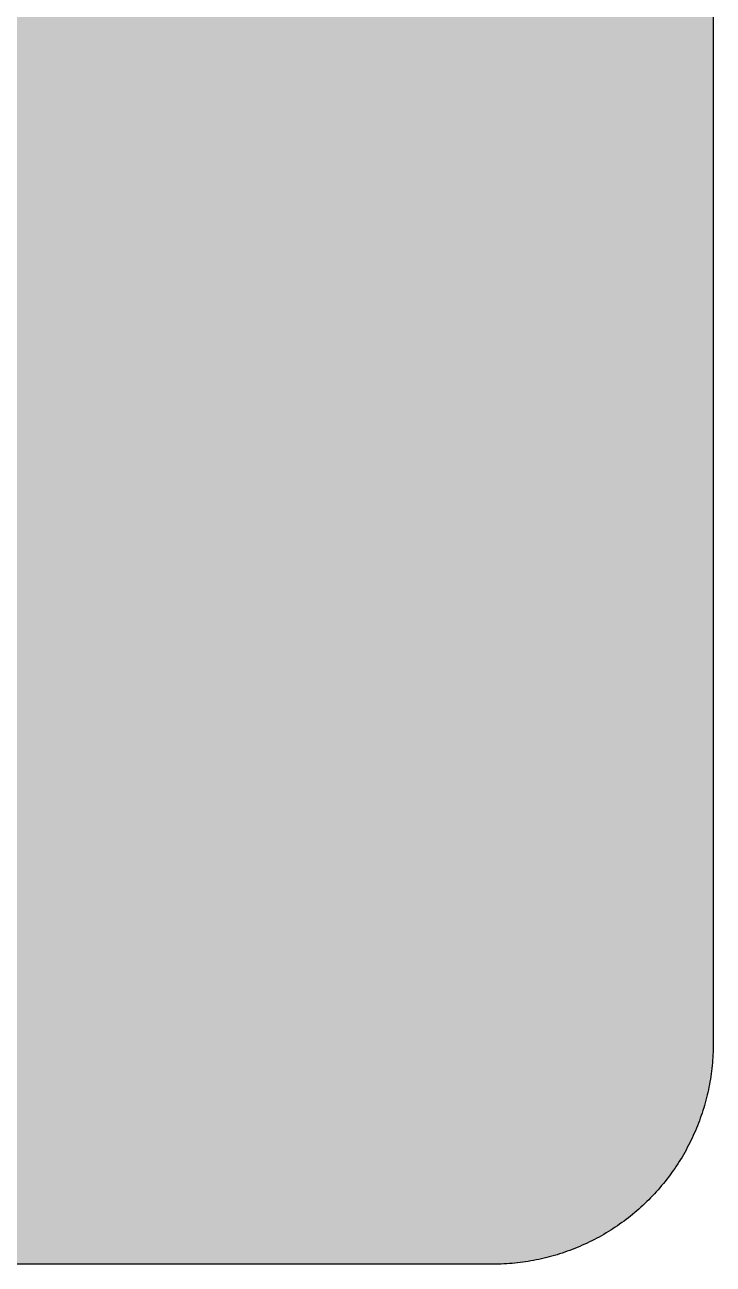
# Model space of a CAD drawing. Header units: millimetres. Extents: x 0 to 212, y 0 to 159.
# Drawn here: x 167.6 to 211.7, y 0.1 to 79.4 of the extents above; entities that cross this region are included whole.
import ezdxf

# ---------------------------------------------------------------- set-up
doc = ezdxf.new("R2010")
doc.units = ezdxf.units.MM

msp = doc.modelspace()

# ---------------------------------------------------------------- hatches: boundary and pattern name
msp.add_hatch(color=254).paths.add_polyline_path([(14.1633, 0.0536), (13.9878, 0.0533), (13.8125, 0.0559), (13.6373, 0.061), (13.462, 0.0686), (13.2893, 0.0787), (13.114, 0.0914), (12.9413, 0.1041), (12.7686, 0.1219), (12.5959, 0.1397), (12.4231, 0.16), (12.2504, 0.1829), (12.0777, 0.2057), (11.9075, 0.2337), (11.7373, 0.2616), (11.5672, 0.2921), (11.397, 0.3251), (11.2268, 0.3607), (11.0592, 0.3988), (10.8915, 0.4369), (10.7239, 0.4775), (10.5562, 0.5207), (10.3886, 0.5664), (10.2235, 0.6121), (10.0584, 0.6629), (9.8933, 0.7137), (9.7307, 0.7671), (9.5682, 0.8204), (9.4056, 0.8788), (9.2431, 0.9373), (9.083, 0.9982), (8.923, 1.0617), (8.763, 1.1252), (8.6055, 1.1938), (8.4455, 1.2624), (8.2906, 1.331), (8.1331, 1.4046), (7.9781, 1.4783), (7.8232, 1.5545), (7.6708, 1.6332), (7.5184, 1.7145), (7.366, 1.7958), (7.2161, 1.8796), (7.0663, 1.966), (6.919, 2.0523), (6.7716, 2.1438), (6.6243, 2.2352), (6.4795, 2.3266), (6.3348, 2.4232), (6.19, 2.5197), (6.0477, 2.6187), (5.908, 2.7178), (5.7683, 2.8194), (5.6286, 2.9235), (5.4915, 3.0302), (5.3543, 3.1369), (5.2197, 3.2461), (5.0851, 3.3579), (4.953, 3.4722), (4.8209, 3.5865), (4.6914, 3.7033), (4.5644, 3.8202), (4.4348, 3.9395), (4.3104, 4.0615), (4.1859, 4.1859), (4.0615, 4.3104), (3.9395, 4.4348), (3.8202, 4.5618), (3.7033, 4.6914), (3.5865, 4.8209), (3.4722, 4.953), (3.3579, 5.0851), (3.2487, 5.2197), (3.1369, 5.3543), (3.0302, 5.4915), (2.9235, 5.6286), (2.8194, 5.7683), (2.7178, 5.908), (2.6187, 6.0477), (2.5197, 6.19), (2.4232, 6.3348), (2.3266, 6.477), (2.2352, 6.6243), (2.1438, 6.7691), (2.0523, 6.919), (1.966, 7.0663), (1.8796, 7.2161), (1.7958, 7.366), (1.7145, 7.5184), (1.6332, 7.6708), (1.5545, 7.8232), (1.4783, 7.9781), (1.4046, 8.1331), (1.331, 8.2906), (1.2598, 8.4455), (1.1913, 8.603), (1.1252, 8.763), (1.0592, 8.923), (0.9982, 9.083), (0.9373, 9.2431), (0.8763, 9.4056), (0.8204, 9.5682), (0.7645, 9.7307), (0.7112, 9.8933), (0.6604, 10.0584), (0.6121, 10.2235), (0.5639, 10.3911), (0.5207, 10.5562), (0.4775, 10.7239), (0.4343, 10.8915), (0.3962, 11.0592), (0.3607, 11.2268), (0.3251, 11.397), (0.2921, 11.5672), (0.2616, 11.7373), (0.2311, 11.9075), (0.2057, 12.0802), (0.1803, 12.2504), (0.1575, 12.4231), (0.1372, 12.5959), (0.1194, 12.7686), (0.1041, 12.9413), (0.0889, 13.1166), (0.0787, 13.2893), (0.0686, 13.4645), (0.061, 13.6373), (0.0559, 13.8125), (0.0508, 13.9878), (0.0508, 14.163), (0.0522, 144.6925), (0.0508, 144.8664), (0.0559, 145.0416), (0.061, 145.2169), (0.0686, 145.3896), (0.0787, 145.5649), (0.0889, 145.7376), (0.1041, 145.9128), (0.1194, 146.0856), (0.1372, 146.2583), (0.1575, 146.431), (0.1803, 146.6037), (0.2057, 146.7739), (0.2311, 146.9466), (0.2616, 147.1168), (0.2921, 147.287), (0.3251, 147.4572), (0.3607, 147.6248), (0.3962, 147.795), (0.4343, 147.9626), (0.4775, 148.1303), (0.5207, 148.2979), (0.5639, 148.463), (0.6121, 148.6281), (0.6604, 148.7932), (0.7112, 148.9583), (0.7645, 149.1234), (0.8204, 149.286), (0.8763, 149.4485), (0.9373, 149.6111), (0.9982, 149.7711), (1.0592, 149.9311), (1.1252, 150.0911), (1.1913, 150.2486), (1.2598, 150.4061), (1.331, 150.5636), (1.4046, 150.7185), (1.4783, 150.876), (1.5545, 151.0284), (1.6332, 151.1833), (1.7145, 151.3357), (1.7958, 151.4856), (1.8796, 151.638), (1.966, 151.7879), (2.0523, 151.9352), (2.1438, 152.0825), (2.2352, 152.2298), (2.3266, 152.3746), (2.4232, 152.5194), (2.5197, 152.6616), (2.6187, 152.8039), (2.7178, 152.9461), (2.8194, 153.0858), (2.9235, 153.2255), (3.0302, 153.3627), (3.1369, 153.4973), (3.2487, 153.6344), (3.3579, 153.7665), (3.4722, 153.8986), (3.5865, 154.0307), (3.7033, 154.1602), (3.8202, 154.2898), (3.9395, 154.4168), (4.0615, 154.5438), (4.1859, 154.6682), (4.3104, 154.7901), (4.4348, 154.9121), (4.5644, 155.034), (4.6914, 155.1508), (4.8209, 155.2677), (4.953, 155.382), (5.0851, 155.4937), (5.2197, 155.6055), (5.3543, 155.7147), (5.4915, 155.8239), (5.6286, 155.9281), (5.7683, 156.0322), (5.908, 156.1338), (6.0477, 156.2354), (6.19, 156.3345), (6.3348, 156.431), (6.4795, 156.525), (6.6243, 156.6189), (6.7716, 156.7104), (6.919, 156.7993), (7.0663, 156.8882), (7.2161, 156.9745), (7.366, 157.0584), (7.5184, 157.1396), (7.6708, 157.2209), (7.8232, 157.2971), (7.9781, 157.3733), (8.1331, 157.4495), (8.2906, 157.5206), (8.4455, 157.5918), (8.6055, 157.6603), (8.763, 157.7289), (8.923, 157.7924), (9.083, 157.8559), (9.2431, 157.9169), (9.4056, 157.9753), (9.5682, 158.0337), (9.7307, 158.0871), (9.8933, 158.1404), (10.0584, 158.1912), (10.2235, 158.242), (10.3886, 158.2877), (10.5562, 158.3334), (10.7239, 158.3766), (10.8915, 158.4173), (11.0592, 158.4579), (11.2268, 158.4935), (11.397, 158.529), (11.5672, 158.562), (11.7373, 158.5925), (11.9075, 158.6205), (12.0777, 158.6484), (12.2504, 158.6713), (12.4231, 158.6941), (12.5959, 158.7144), (12.7686, 158.7322), (12.9413, 158.75), (13.114, 158.7627), (13.2893, 158.7754), (13.462, 158.7856), (13.6373, 158.7932), (13.8125, 158.7983), (13.9878, 158.8008), (14.163, 158.8033), (197.6078, 158.8036), (197.7822, 158.8008), (197.9574, 158.7983), (198.1327, 158.7932), (198.3054, 158.7856), (198.4807, 158.7754), (198.6534, 158.7627), (198.8287, 158.75), (199.0014, 158.7322), (199.1741, 158.7144), (199.3468, 158.6941), (199.5195, 158.6713), (199.6897, 158.6484), (199.8624, 158.6205), (200.0326, 158.5925), (200.2028, 158.562), (200.373, 158.529), (200.5432, 158.4935), (200.7108, 158.4579), (200.8784, 158.4173), (201.0461, 158.3766), (201.2137, 158.3334), (201.3788, 158.2877), (201.5465, 158.242), (201.7116, 158.1912), (201.8767, 158.1404), (202.0392, 158.0871), (202.2018, 158.0337), (202.3643, 157.9753), (202.5269, 157.9169), (202.6869, 157.8559), (202.8469, 157.7924), (203.007, 157.7289), (203.167, 157.6603), (203.3245, 157.5918), (203.4794, 157.5206), (203.6369, 157.4495), (203.7918, 157.3733), (203.9468, 157.2971), (204.0992, 157.2209), (204.2516, 157.1396), (204.404, 157.0584), (204.5538, 156.9745), (204.7037, 156.8882), (204.8535, 156.7993), (205.0009, 156.7104), (205.1456, 156.6189), (205.293, 156.525), (205.4352, 156.431), (205.58, 156.3345), (205.7222, 156.2354), (205.8619, 156.1338), (206.0016, 156.0322), (206.1413, 155.9281), (206.2785, 155.8239), (206.4156, 155.7147), (206.5503, 155.6055), (206.6849, 155.4937), (206.817, 155.382), (206.949, 155.2677), (207.0786, 155.1508), (207.2081, 155.034), (207.3351, 154.9121), (207.4596, 154.7901), (207.584, 154.6682), (207.7085, 154.5438), (207.8304, 154.4168), (207.9498, 154.2898), (208.0666, 154.1602), (208.1835, 154.0307), (208.2978, 153.8986), (208.4121, 153.7665), (208.5238, 153.6344), (208.6331, 153.4973), (208.7397, 153.3627), (208.8464, 153.2255), (208.9506, 153.0858), (209.0522, 152.9461), (209.1512, 152.8039), (209.2503, 152.6616), (209.3468, 152.5194), (209.4433, 152.3746), (209.5348, 152.2298), (209.6262, 152.0825), (209.7176, 151.9352), (209.804, 151.7879), (209.8904, 151.638), (209.9742, 151.4856), (210.0555, 151.3357), (210.1367, 151.1833), (210.2155, 151.0284), (210.2917, 150.876), (210.3653, 150.7185), (210.439, 150.5636), (210.5076, 150.4061), (210.5762, 150.2486), (210.6447, 150.0911), (210.7082, 149.9311), (210.7717, 149.7711), (210.8327, 149.6111), (210.8911, 149.4485), (210.9495, 149.286), (211.0029, 149.1234), (211.0562, 148.9583), (211.107, 148.7932), (211.1578, 148.6281), (211.2035, 148.463), (211.2493, 148.2979), (211.2924, 148.1303), (211.3331, 147.9626), (211.3712, 147.795), (211.4093, 147.6248), (211.4448, 147.4572), (211.4779, 147.287), (211.5083, 147.1168), (211.5363, 146.9466), (211.5642, 146.7739), (211.5871, 146.6037), (211.6099, 146.431), (211.6303, 146.2583), (211.648, 146.0856), (211.6658, 145.9128), (211.6785, 145.7376), (211.6912, 145.5649), (211.7014, 145.3896), (211.709, 145.2169), (211.7141, 145.0416), (211.7166, 144.8664), (211.7166, 144.6911), (211.7189, 14.1647), (211.7166, 13.9878), (211.7141, 13.8125), (211.709, 13.6373), (211.7014, 13.4645), (211.6912, 13.2893), (211.6785, 13.1166), (211.6658, 12.9413), (211.648, 12.7686), (211.6303, 12.5959), (211.6099, 12.4231), (211.5871, 12.2504), (211.5642, 12.0802), (211.5363, 11.9075), (211.5083, 11.7373), (211.4779, 11.5672), (211.4448, 11.397), (211.4093, 11.2268), (211.3712, 11.0592), (211.3331, 10.8915), (211.2924, 10.7239), (211.2493, 10.5562), (211.2035, 10.3911), (211.1578, 10.2235), (211.107, 10.0584), (211.0562, 9.8933), (211.0029, 9.7307), (210.9495, 9.5682), (210.8911, 9.4056), (210.8327, 9.2431), (210.7717, 9.083), (210.7082, 8.923), (210.6447, 8.763), (210.5762, 8.603), (210.5076, 8.4455), (210.439, 8.2906), (210.3653, 8.1331), (210.2917, 7.9781), (210.2155, 7.8232), (210.1367, 7.6708), (210.0555, 7.5184), (209.9742, 7.366), (209.8904, 7.2161), (209.804, 7.0663), (209.7176, 6.919), (209.6262, 6.7691), (209.5348, 6.6243), (209.4433, 6.477), (209.3468, 6.3348), (209.2503, 6.19), (209.1512, 6.0477), (209.0522, 5.908), (208.9506, 5.7683), (208.8464, 5.6286), (208.7397, 5.4915), (208.6331, 5.3543), (208.5238, 5.2197), (208.4121, 5.0851), (208.2978, 4.953), (208.1835, 4.8209), (208.0666, 4.6914), (207.9498, 4.5618), (207.8304, 4.4348), (207.7085, 4.3104), (207.584, 4.1859), (207.4596, 4.0615), (207.3351, 3.9395), (207.2081, 3.8202), (207.0786, 3.7033), (206.949, 3.5865), (206.817, 3.4722), (206.6849, 3.3579), (206.5503, 3.2461), (206.4156, 3.1369), (206.2785, 3.0302), (206.1413, 2.9235), (206.0016, 2.8194), (205.8619, 2.7178), (205.7222, 2.6187), (205.58, 2.5197), (205.4352, 2.4232), (205.293, 2.3266), (205.1456, 2.2352), (205.0009, 2.1438), (204.8535, 2.0523), (204.7037, 1.966), (204.5538, 1.8796), (204.404, 1.7958), (204.2516, 1.7145), (204.0992, 1.6332), (203.9468, 1.5545), (203.7918, 1.4783), (203.6369, 1.4046), (203.4794, 1.331), (203.3245, 1.2624), (203.167, 1.1938), (203.007, 1.1252), (202.8469, 1.0617), (202.6869, 0.9982), (202.5269, 0.9373), (202.3643, 0.8788), (202.2018, 0.8204), (202.0392, 0.7671), (201.8767, 0.7137), (201.7116, 0.6629), (201.5465, 0.6121), (201.3788, 0.5664), (201.2137, 0.5207), (201.0461, 0.4775), (200.8784, 0.4369), (200.7108, 0.3988), (200.5432, 0.3607), (200.373, 0.3251), (200.2028, 0.2921), (200.0326, 0.2616), (199.8624, 0.2337), (199.6897, 0.2057), (199.5195, 0.1829), (199.3468, 0.16), (199.1741, 0.1397), (199.0014, 0.1219), (198.8287, 0.1041), (198.6534, 0.0914), (198.4807, 0.0787), (198.3054, 0.0686), (198.1327, 0.061), (197.9574, 0.0559), (197.7822, 0.0533), (197.6069, 0.0533)])
h = msp.add_hatch(color=59)
h.paths.add_polyline_path([(14.1633, 3.5814), (13.8887, 3.5839), (13.6169, 3.5941), (13.3477, 3.6119), (13.081, 3.6347), (12.8143, 3.6652), (12.5501, 3.7008), (12.2885, 3.7465), (12.0294, 3.7948), (11.7729, 3.8506), (11.5164, 3.9141), (11.2649, 3.9827), (11.016, 4.0564), (10.7671, 4.1351), (10.5232, 4.2215), (10.2819, 4.3129), (10.0432, 4.412), (9.8069, 4.5161), (9.5733, 4.6228), (9.3447, 4.7371), (9.1186, 4.8565), (8.8951, 4.9809), (8.6741, 5.113), (8.4582, 5.2476), (8.2448, 5.3873), (8.0366, 5.5321), (7.8308, 5.682), (7.6276, 5.8369), (7.4295, 5.9969), (7.2365, 6.1595), (7.046, 6.3297), (6.8605, 6.5024), (6.6777, 6.6802), (6.5024, 6.8605), (6.3271, 7.046), (6.1595, 7.2365), (5.9969, 7.432), (5.8369, 7.6302), (5.682, 7.8308), (5.5321, 8.0366), (5.3873, 8.2448), (5.2451, 8.4582), (5.1105, 8.6741), (4.9809, 8.8951), (4.8565, 9.1186), (4.7371, 9.3447), (4.6228, 9.5758), (4.5136, 9.8069), (4.4094, 10.0432), (4.3129, 10.2819), (4.2215, 10.5232), (4.1351, 10.7696), (4.0538, 11.016), (3.9802, 11.2649), (3.9116, 11.5189), (3.8506, 11.7729), (3.7948, 12.0294), (3.744, 12.2911), (3.7008, 12.5527), (3.6627, 12.8143), (3.6322, 13.081), (3.6093, 13.3502), (3.5916, 13.6195), (3.5814, 13.8913), (3.5789, 14.163), (3.58, 144.6925), (3.5814, 144.9654), (3.5916, 145.2347), (3.6093, 145.5064), (3.6322, 145.7731), (3.6627, 146.0398), (3.7008, 146.304), (3.744, 146.5656), (3.7948, 146.8247), (3.8506, 147.0812), (3.9116, 147.3352), (3.9802, 147.5892), (4.0538, 147.8382), (4.1351, 148.0845), (4.2215, 148.3309), (4.3129, 148.5722), (4.4094, 148.811), (4.5136, 149.0472), (4.6228, 149.2783), (4.7371, 149.5095), (4.8565, 149.7355), (4.9809, 149.9591), (5.1105, 150.1775), (5.2451, 150.3959), (5.3873, 150.6093), (5.5321, 150.8176), (5.682, 151.0233), (5.8369, 151.224), (5.9969, 151.4221), (6.1595, 151.6177), (6.3271, 151.8056), (6.5024, 151.9936), (6.6777, 152.1739), (6.8605, 152.3517), (7.046, 152.5245), (7.2365, 152.6946), (7.4295, 152.8572), (7.6276, 153.0172), (7.8308, 153.1722), (8.0366, 153.322), (8.2448, 153.4668), (8.4582, 153.6065), (8.6741, 153.7411), (8.8951, 153.8732), (9.1186, 153.9977), (9.3447, 154.117), (9.5733, 154.2313), (9.8069, 154.3406), (10.0432, 154.4422), (10.2819, 154.5412), (10.5232, 154.6327), (10.7671, 154.719), (11.016, 154.7978), (11.2649, 154.874), (11.5164, 154.9425), (11.7729, 155.0035), (12.0294, 155.0594), (12.2885, 155.1102), (12.5501, 155.1534), (12.8143, 155.1889), (13.081, 155.2194), (13.3477, 155.2448), (13.6169, 155.26), (13.8887, 155.2702), (14.163, 155.2753), (197.6078, 155.2758), (197.8787, 155.2702), (198.1505, 155.26), (198.4197, 155.2448), (198.689, 155.2194), (198.9557, 155.1889), (199.2173, 155.1534), (199.4789, 155.1102), (199.7405, 155.0594), (199.9971, 155.0035), (200.2511, 154.9425), (200.5051, 154.874), (200.754, 154.7978), (201.0004, 154.719), (201.2467, 154.6327), (201.488, 154.5412), (201.7268, 154.4422), (201.963, 154.3406), (202.1942, 154.2313), (202.4253, 154.117), (202.6514, 153.9977), (202.8749, 153.8732), (203.0959, 153.7411), (203.3118, 153.6065), (203.5251, 153.4668), (203.7334, 153.322), (203.9391, 153.1722), (204.1398, 153.0172), (204.3379, 152.8572), (204.5335, 152.6946), (204.724, 152.5245), (204.9094, 152.3517), (205.0898, 152.1739), (205.2676, 151.9936), (205.4403, 151.8056), (205.6105, 151.6177), (205.773, 151.4221), (205.933, 151.224), (206.088, 151.0233), (206.2378, 150.8176), (206.3826, 150.6093), (206.5223, 150.3959), (206.6569, 150.1775), (206.789, 149.9591), (206.9135, 149.7355), (207.0329, 149.5095), (207.1472, 149.2783), (207.2538, 149.0472), (207.358, 148.811), (207.457, 148.5722), (207.5485, 148.3309), (207.6348, 148.0845), (207.7136, 147.8382), (207.7872, 147.5892), (207.8558, 147.3352), (207.9193, 147.0812), (207.9752, 146.8247), (208.0235, 146.5656), (208.0692, 146.304), (208.1047, 146.0398), (208.1352, 145.7731), (208.1581, 145.5064), (208.1759, 145.2347), (208.186, 144.9654), (208.1911, 144.6911), (208.1911, 14.1647), (208.186, 13.8913), (208.1759, 13.6195), (208.1581, 13.3502), (208.1352, 13.081), (208.1047, 12.8143), (208.0692, 12.5527), (208.0235, 12.2911), (207.9752, 12.0294), (207.9193, 11.7729), (207.8558, 11.5189), (207.7872, 11.2649), (207.7136, 11.016), (207.6348, 10.7696), (207.5485, 10.5232), (207.457, 10.2819), (207.358, 10.0432), (207.2538, 9.8069), (207.1472, 9.5758), (207.0329, 9.3447), (206.9135, 9.1186), (206.789, 8.8951), (206.6569, 8.6741), (206.5223, 8.4582), (206.3826, 8.2448), (206.2378, 8.0366), (206.088, 7.8308), (205.933, 7.6302), (205.773, 7.432), (205.6105, 7.2365), (205.4403, 7.046), (205.2676, 6.8605), (205.0898, 6.6802), (204.9094, 6.5024), (204.724, 6.3297), (204.5335, 6.1595), (204.3379, 5.9969), (204.1398, 5.8369), (203.9391, 5.682), (203.7334, 5.5321), (203.5251, 5.3873), (203.3118, 5.2476), (203.0959, 5.113), (202.8749, 4.9809), (202.6514, 4.8565), (202.4253, 4.7371), (202.1942, 4.6228), (201.963, 4.5161), (201.7268, 4.412), (201.488, 4.3129), (201.2467, 4.2215), (201.0004, 4.1351), (200.754, 4.0564), (200.5051, 3.9827), (200.2511, 3.9141), (199.9971, 3.8506), (199.7405, 3.7948), (199.4789, 3.7465), (199.2173, 3.7008), (198.9557, 3.6652), (198.689, 3.6347), (198.4197, 3.6119), (198.1505, 3.5941), (197.8787, 3.5839), (197.6069, 3.5789)])
h.paths.add_polyline_path([(14.1633, 8.8731), (14.0259, 8.8748), (13.8887, 8.8798), (13.7541, 8.8875), (13.622, 8.9002), (13.4874, 8.9154), (13.3553, 8.9332), (13.2258, 8.9535), (13.0962, 8.9789), (12.9667, 9.0068), (12.8397, 9.0373), (12.7127, 9.0729), (12.5882, 9.1084), (12.4663, 9.1491), (12.3419, 9.1923), (12.2225, 9.238), (12.1031, 9.2888), (11.9837, 9.3396), (11.8694, 9.3929), (11.7526, 9.4513), (11.6408, 9.5098), (11.5291, 9.5733), (11.4198, 9.6368), (11.3106, 9.7053), (11.2039, 9.7765), (11.0998, 9.8476), (10.9957, 9.9238), (10.8966, 10), (10.7975, 10.0787), (10.6985, 10.1625), (10.6045, 10.2464), (10.5105, 10.3327), (10.4216, 10.4216), (10.3327, 10.5131), (10.2464, 10.6045), (10.16, 10.701), (10.0787, 10.7975), (10, 10.8966), (9.9212, 10.9982), (9.8476, 11.0998), (9.7739, 11.2039), (9.7053, 11.3106), (9.6368, 11.4198), (9.5707, 11.5291), (9.5098, 11.6408), (9.4488, 11.7551), (9.3929, 11.8694), (9.337, 11.9863), (9.2862, 12.1031), (9.238, 12.2225), (9.1923, 12.3444), (9.1491, 12.4663), (9.1084, 12.5908), (9.0703, 12.7152), (9.0373, 12.8397), (9.0068, 12.9692), (8.9789, 13.0962), (8.9535, 13.2258), (8.9306, 13.3579), (8.9129, 13.4899), (8.8976, 13.622), (8.8849, 13.7566), (8.8773, 13.8913), (8.8722, 14.0259), (8.8697, 14.163), (8.8717, 144.6925), (8.8722, 144.8283), (8.8773, 144.9629), (8.8849, 145.0975), (8.8976, 145.2321), (8.9129, 145.3642), (8.9306, 145.4963), (8.9535, 145.6284), (8.9789, 145.7579), (9.0068, 145.8849), (9.0373, 146.0144), (9.0703, 146.1389), (9.1084, 146.2634), (9.1491, 146.3878), (9.1923, 146.5097), (9.238, 146.6317), (9.2862, 146.751), (9.337, 146.8679), (9.3929, 146.9847), (9.4488, 147.099), (9.5098, 147.2133), (9.5707, 147.3251), (9.6368, 147.4343), (9.7053, 147.5435), (9.7739, 147.6502), (9.8476, 147.7543), (9.9212, 147.8559), (10, 147.9575), (10.0787, 148.0566), (10.16, 148.1531), (10.2464, 148.2496), (10.3327, 148.3411), (10.4216, 148.4325), (10.5105, 148.5214), (10.6045, 148.6078), (10.6985, 148.6916), (10.7975, 148.7754), (10.8966, 148.8542), (10.9957, 148.9304), (11.0998, 149.0066), (11.2039, 149.0777), (11.3106, 149.1488), (11.4198, 149.2174), (11.5291, 149.2809), (11.6408, 149.3444), (11.7526, 149.4028), (11.8694, 149.4612), (11.9837, 149.5146), (12.1031, 149.5679), (12.2225, 149.6162), (12.3419, 149.6619), (12.4663, 149.7051), (12.5882, 149.7457), (12.7127, 149.7813), (12.8397, 149.8168), (12.9667, 149.8473), (13.0962, 149.8752), (13.2258, 149.9006), (13.3553, 149.921), (13.4874, 149.9413), (13.622, 149.9565), (13.7541, 149.9667), (13.8887, 149.9768), (14.0259, 149.9819), (14.163, 149.9819), (197.6078, 149.9842), (197.7441, 149.9819), (197.8787, 149.9768), (198.0133, 149.9667), (198.1479, 149.9565), (198.28, 149.9413), (198.4121, 149.921), (198.5442, 149.9006), (198.6737, 149.8752), (198.8007, 149.8473), (198.9303, 149.8168), (199.0547, 149.7813), (199.1792, 149.7457), (199.3036, 149.7051), (199.4256, 149.6619), (199.5475, 149.6162), (199.6669, 149.5679), (199.7837, 149.5146), (199.9005, 149.4612), (200.0148, 149.4028), (200.1291, 149.3444), (200.2409, 149.2809), (200.3501, 149.2174), (200.4593, 149.1488), (200.566, 149.0777), (200.6702, 149.0066), (200.7718, 148.9304), (200.8734, 148.8542), (200.9724, 148.7754), (201.0689, 148.6916), (201.1655, 148.6078), (201.2569, 148.5214), (201.3483, 148.4325), (201.4372, 148.3411), (201.5236, 148.2496), (201.6074, 148.1531), (201.6912, 148.0566), (201.77, 147.9575), (201.8462, 147.8559), (201.9224, 147.7543), (201.9935, 147.6502), (202.0646, 147.5435), (202.1332, 147.4343), (202.1967, 147.3251), (202.2602, 147.2133), (202.3186, 147.099), (202.377, 146.9847), (202.4304, 146.8679), (202.4812, 146.751), (202.532, 146.6317), (202.5777, 146.5097), (202.6209, 146.3878), (202.6615, 146.2634), (202.6971, 146.1389), (202.7326, 146.0144), (202.7631, 145.8849), (202.7911, 145.7579), (202.8165, 145.6284), (202.8368, 145.4963), (202.8546, 145.3642), (202.8698, 145.2321), (202.8825, 145.0975), (202.8901, 144.9629), (202.8952, 144.8283), (202.8977, 144.6911), (202.8994, 14.1647), (202.8952, 14.0259), (202.8901, 13.8913), (202.8825, 13.7566), (202.8698, 13.622), (202.8546, 13.4899), (202.8368, 13.3579), (202.8165, 13.2258), (202.7911, 13.0962), (202.7631, 12.9692), (202.7326, 12.8397), (202.6971, 12.7152), (202.6615, 12.5908), (202.6209, 12.4663), (202.5777, 12.3444), (202.532, 12.2225), (202.4812, 12.1031), (202.4304, 11.9863), (202.377, 11.8694), (202.3186, 11.7551), (202.2602, 11.6408), (202.1967, 11.5291), (202.1332, 11.4198), (202.0646, 11.3106), (201.9935, 11.2039), (201.9224, 11.0998), (201.8462, 10.9982), (201.77, 10.8966), (201.6912, 10.7975), (201.6074, 10.701), (201.5236, 10.6045), (201.4372, 10.5131), (201.3483, 10.4216), (201.2569, 10.3327), (201.1655, 10.2464), (201.0689, 10.1625), (200.9724, 10.0787), (200.8734, 10), (200.7718, 9.9238), (200.6702, 9.8476), (200.566, 9.7765), (200.4593, 9.7053), (200.3501, 9.6368), (200.2409, 9.5733), (200.1291, 9.5098), (200.0148, 9.4513), (199.9005, 9.3929), (199.7837, 9.3396), (199.6669, 9.2888), (199.5475, 9.238), (199.4256, 9.1923), (199.3036, 9.1491), (199.1792, 9.1084), (199.0547, 9.0729), (198.9303, 9.0373), (198.8007, 9.0068), (198.6737, 8.9789), (198.5442, 8.9535), (198.4121, 8.9332), (198.28, 8.9154), (198.1479, 8.9002), (198.0133, 8.8875), (197.8787, 8.8798), (197.7441, 8.8748), (197.6069, 8.8722)], flags=16)
h = msp.add_hatch(color=59)
h.paths.add_polyline_path([(171.6581, 53.1107), (171.6583, 53.0022), (171.6608, 52.898), (171.6659, 52.7914), (171.671, 52.6872), (171.6786, 52.5856), (171.6888, 52.484), (171.7015, 52.3824), (171.7167, 52.2834), (171.7319, 52.1843), (171.7497, 52.0878), (171.7675, 51.9913), (171.7904, 51.8947), (171.8132, 51.8008), (171.8386, 51.7093), (171.864, 51.6179), (171.8945, 51.5264), (171.925, 51.4401), (171.958, 51.3512), (171.9936, 51.2648), (172.0291, 51.181), (172.0672, 51.0972), (172.1079, 51.0134), (172.151, 50.9346), (172.1968, 50.8559), (172.2425, 50.7771), (172.2907, 50.7009), (172.3415, 50.6273), (172.3923, 50.5536), (172.4482, 50.4825), (172.5041, 50.4114), (172.5625, 50.3428), (172.6235, 50.2768), (172.687, 50.2107), (172.7505, 50.1498), (172.8165, 50.0863), (172.8851, 50.0278), (172.9562, 49.9694), (173.0299, 49.9135), (173.1035, 49.8577), (173.1797, 49.8069), (173.2585, 49.7561), (173.3398, 49.7053), (173.4236, 49.6595), (173.5099, 49.6138), (173.5963, 49.5706), (173.6852, 49.53), (173.7766, 49.4919), (173.8706, 49.4538), (173.9671, 49.4208), (174.0637, 49.3878), (174.1653, 49.3547), (174.2669, 49.3268), (174.371, 49.3014), (174.4777, 49.276), (174.5869, 49.2557), (174.6987, 49.2354), (174.8104, 49.2176), (174.9273, 49.2023), (175.0441, 49.1896), (175.1635, 49.1769), (175.2854, 49.1693), (175.4099, 49.1642), (175.5343, 49.1592), (175.6639, 49.1592), (175.7147, 49.1592), (175.768, 49.1592), (175.8188, 49.1592), (175.8696, 49.1617), (175.9204, 49.1617), (175.9737, 49.1642), (176.0245, 49.1668), (176.0753, 49.1668), (176.1261, 49.1693), (176.1769, 49.1744), (176.2303, 49.1769), (176.2811, 49.1795), (176.3319, 49.1846), (176.3827, 49.1871), (176.4335, 49.1922), (176.4843, 49.1973), (176.5351, 49.2023), (176.5859, 49.2074), (176.6367, 49.2125), (176.6875, 49.2176), (176.7383, 49.2252), (176.7891, 49.2303), (176.8399, 49.2379), (176.8881, 49.2455), (176.9389, 49.2531), (176.9897, 49.2608), (177.0405, 49.2684), (177.0913, 49.276), (177.1396, 49.2862), (177.1904, 49.2938), (177.2412, 49.3039), (177.2895, 49.3141), (177.3403, 49.3243), (177.3911, 49.3344), (177.4393, 49.3446), (177.4901, 49.3547), (177.5384, 49.3674), (177.5892, 49.3801), (177.6374, 49.3903), (177.6882, 49.403), (177.7365, 49.4157), (177.7873, 49.4284), (177.8356, 49.4436), (177.8838, 49.4563), (177.9346, 49.4716), (177.9829, 49.4843), (178.0311, 49.4995), (178.0819, 49.5148), (178.1302, 49.53), (178.1785, 49.5478), (178.2267, 49.563), (178.275, 49.5808), (178.3232, 49.596), (178.3715, 49.6138), (178.4223, 49.6316), (178.4706, 49.6494), (178.5188, 49.6697), (178.5645, 49.6875), (178.6128, 49.7053), (178.6611, 49.7256), (178.7093, 49.7459), (178.7576, 49.7662), (178.8058, 49.7865), (178.8541, 49.8069), (178.1485, 51.8689), (178.1124, 51.8566), (178.0794, 51.8439), (178.0464, 51.8338), (178.0108, 51.8211), (177.9778, 51.8109), (177.9448, 51.8008), (177.9118, 51.7881), (177.8787, 51.7779), (177.8483, 51.7677), (177.8152, 51.7576), (177.7822, 51.75), (177.7517, 51.7398), (177.7187, 51.7296), (177.6882, 51.7195), (177.6552, 51.7119), (177.6247, 51.7017), (177.5943, 51.6941), (177.5638, 51.6865), (177.5333, 51.6788), (177.5028, 51.6687), (177.4723, 51.6611), (177.4419, 51.6534), (177.4114, 51.6458), (177.3809, 51.6407), (177.3504, 51.6331), (177.3199, 51.6255), (177.2895, 51.6204), (177.2615, 51.6128), (177.231, 51.6077), (177.2006, 51.6001), (177.1726, 51.595), (177.1421, 51.5899), (177.1117, 51.5823), (177.0837, 51.5772), (177.0532, 51.5722), (177.0253, 51.5671), (176.9948, 51.562), (176.9669, 51.5595), (176.9364, 51.5544), (176.9085, 51.5493), (176.878, 51.5468), (176.85, 51.5417), (176.8221, 51.5391), (176.7916, 51.5341), (176.7637, 51.5315), (176.7332, 51.529), (176.7053, 51.5264), (176.6748, 51.5214), (176.6468, 51.5188), (176.6164, 51.5163), (176.5884, 51.5163), (176.5579, 51.5137), (176.53, 51.5112), (176.4995, 51.5087), (176.469, 51.5087), (176.4411, 51.5061), (176.4106, 51.5061), (176.3801, 51.5036), (176.3522, 51.5036), (176.3217, 51.5036), (176.2912, 51.501), (176.2608, 51.501), (176.2303, 51.501), (176.1998, 51.501), (176.1414, 51.501), (176.083, 51.5036), (176.0271, 51.5061), (175.9712, 51.5087), (175.9179, 51.5112), (175.8671, 51.5163), (175.8137, 51.5239), (175.7655, 51.529), (175.7147, 51.5366), (175.6664, 51.5468), (175.6207, 51.5544), (175.575, 51.5645), (175.5318, 51.5772), (175.4886, 51.5899), (175.4454, 51.6026), (175.4048, 51.6153), (175.3641, 51.6306), (175.326, 51.6458), (175.2879, 51.6611), (175.2524, 51.6788), (175.2168, 51.6966), (175.1813, 51.7144), (175.1482, 51.7347), (175.1152, 51.755), (175.0847, 51.7779), (175.0543, 51.7982), (175.0238, 51.8211), (174.9958, 51.8465), (174.9679, 51.8693), (174.9425, 51.8947), (174.9171, 51.9227), (174.8917, 51.9481), (174.8688, 51.976), (174.846, 52.0065), (174.8231, 52.0344), (174.8028, 52.0649), (174.7825, 52.0954), (174.7622, 52.1284), (174.7444, 52.1614), (174.7266, 52.1945), (174.7114, 52.2275), (174.6961, 52.263), (174.6809, 52.2986), (174.6656, 52.3342), (174.6529, 52.3723), (174.6402, 52.4104), (174.6275, 52.4485), (174.6174, 52.4891), (174.6072, 52.5297), (174.5971, 52.5704), (174.5894, 52.611), (174.5793, 52.6542), (174.5742, 52.6974), (174.5666, 52.7431), (174.5615, 52.7863), (174.5539, 52.832), (174.5513, 52.8777), (174.5463, 52.926), (174.5437, 52.9742), (174.5412, 53.0225), (174.5386, 53.0708), (174.5361, 53.1216), (174.5361, 53.1698), (174.5361, 53.2232), (174.5368, 61.8599), (178.3747, 61.8599), (178.3747, 64.117), (174.5368, 64.117), (174.5368, 67.2218), (171.6581, 67.2218), (171.6581, 64.117), (169.4007, 64.117), (169.1185, 61.8599), (171.6581, 61.8599)])
edge = h.paths.add_edge_path(flags=16)
edge.add_line((179.3339, 68.8301), (179.3342, 68.7832))
edge.add_line((179.3342, 68.7832), (179.3342, 68.74))
edge.add_line((179.3342, 68.74), (179.3367, 68.6968))
edge.add_line((179.3367, 68.6968), (179.3392, 68.6537))
edge.add_line((179.3392, 68.6537), (179.3443, 68.613))
edge.add_line((179.3443, 68.613), (179.3494, 68.5724))
edge.add_line((179.3494, 68.5724), (179.3545, 68.5317))
edge.add_line((179.3545, 68.5317), (179.3596, 68.4936))
edge.add_line((179.3596, 68.4936), (179.3672, 68.453))
edge.add_line((179.3672, 68.453), (179.3748, 68.4149))
edge.add_line((179.3748, 68.4149), (179.3824, 68.3793))
edge.add_line((179.3824, 68.3793), (179.3926, 68.3412))
edge.add_line((179.3926, 68.3412), (179.4002, 68.3057))
edge.add_line((179.4002, 68.3057), (179.4104, 68.2701))
edge.add_line((179.4104, 68.2701), (179.4231, 68.2371))
edge.add_line((179.4231, 68.2371), (179.4332, 68.2015))
edge.add_line((179.4332, 68.2015), (179.4459, 68.1685))
edge.add_line((179.4459, 68.1685), (179.4586, 68.1355))
edge.add_line((179.4586, 68.1355), (179.4713, 68.105))
edge.add_line((179.4713, 68.105), (179.484, 68.072))
edge.add_line((179.484, 68.072), (179.4993, 68.0415))
edge.add_line((179.4993, 68.0415), (179.512, 68.0136))
edge.add_line((179.512, 68.0136), (179.5272, 67.9831))
edge.add_line((179.5272, 67.9831), (179.5424, 67.9552))
edge.add_line((179.5424, 67.9552), (179.5577, 67.9272))
edge.add_line((179.5577, 67.9272), (179.5729, 67.8993))
edge.add_line((179.5729, 67.8993), (179.5907, 67.8739))
edge.add_line((179.5907, 67.8739), (179.6059, 67.8459))
edge.add_line((179.6059, 67.8459), (179.6237, 67.8231))
edge.add_line((179.6237, 67.8231), (179.6415, 67.7977))
edge.add_line((179.6415, 67.7977), (179.6567, 67.7723))
edge.add_line((179.6567, 67.7723), (179.6745, 67.7494))
edge.add_line((179.6745, 67.7494), (179.6923, 67.7266))
edge.add_line((179.6923, 67.7266), (179.7101, 67.7037))
edge.add_line((179.7101, 67.7037), (179.7279, 67.6834))
edge.add_line((179.7279, 67.6834), (179.7456, 67.6631))
edge.add_line((179.7456, 67.6631), (179.766, 67.6427))
edge.add_line((179.766, 67.6427), (179.7837, 67.6224))
edge.add_line((179.7837, 67.6224), (179.8015, 67.6021))
edge.add_line((179.8015, 67.6021), (179.8193, 67.5843))
edge.add_line((179.8193, 67.5843), (179.8371, 67.5665))
edge.add_line((179.8371, 67.5665), (179.8574, 67.5488))
edge.add_line((179.8574, 67.5488), (179.8752, 67.531))
edge.add_line((179.8752, 67.531), (179.893, 67.5157))
edge.add_line((179.893, 67.5157), (179.9107, 67.5005))
edge.add_line((179.9107, 67.5005), (179.9285, 67.4853))
edge.add_line((179.9285, 67.4853), (179.9463, 67.47))
edge.add_line((179.9463, 67.47), (179.9641, 67.4573))
edge.add_line((179.9641, 67.4573), (179.9819, 67.4421))
edge.add_line((179.9819, 67.4421), (179.9996, 67.4294))
edge.add_line((179.9996, 67.4294), (180.0174, 67.4167))
edge.add_line((180.0174, 67.4167), (180.0327, 67.4065))
edge.add_line((180.0327, 67.4065), (180.0504, 67.3938))
edge.add_line((180.0504, 67.3938), (180.0657, 67.3837))
edge.add_line((180.0657, 67.3837), (180.0835, 67.3735))
edge.add_line((180.0835, 67.3735), (180.0987, 67.3633))
edge.add_line((180.0987, 67.3633), (180.1139, 67.3557))
edge.add_line((180.1139, 67.3557), (180.1292, 67.3456))
edge.add_line((180.1292, 67.3456), (180.1419, 67.3379))
edge.add_line((180.1419, 67.3379), (180.1571, 67.3303))
edge.add_line((180.1571, 67.3303), (180.1698, 67.3227))
edge.add_line((180.1698, 67.3227), (180.1851, 67.3176))
edge.add_line((180.1851, 67.3176), (180.1978, 67.3125))
edge.add_line((180.1978, 67.3125), (180.2079, 67.3049))
edge.add_line((180.2079, 67.3049), (179.0527, 64.5689))
edge.add_line((179.0527, 64.5689), (180.7739, 64.5689))
edge.add_line((180.7739, 64.5689), (182.4672, 67.3072))
edge.add_line((182.4672, 67.3072), (182.4863, 67.3379))
edge.add_line((182.4863, 67.3379), (182.5041, 67.371))
edge.add_line((182.5041, 67.371), (182.5219, 67.404))
edge.add_line((182.5219, 67.404), (182.5422, 67.4345))
edge.add_line((182.5422, 67.4345), (182.5574, 67.4675))
edge.add_line((182.5574, 67.4675), (182.5752, 67.498))
edge.add_line((182.5752, 67.498), (182.593, 67.5284))
edge.add_line((182.593, 67.5284), (182.6082, 67.5589))
edge.add_line((182.6082, 67.5589), (182.6235, 67.5894))
edge.add_line((182.6235, 67.5894), (182.6387, 67.6199))
edge.add_line((182.6387, 67.6199), (182.6539, 67.6504))
edge.add_line((182.6539, 67.6504), (182.6666, 67.6783))
edge.add_line((182.6666, 67.6783), (182.6819, 67.7088))
edge.add_line((182.6819, 67.7088), (182.6946, 67.7367))
edge.add_line((182.6946, 67.7367), (182.7073, 67.7647))
edge.add_line((182.7073, 67.7647), (182.72, 67.7951))
edge.add_line((182.72, 67.7951), (182.7327, 67.8231))
edge.add_line((182.7327, 67.8231), (182.7428, 67.8485))
edge.add_line((182.7428, 67.8485), (182.753, 67.8764))
edge.add_line((182.753, 67.8764), (182.7657, 67.9044))
edge.add_line((182.7657, 67.9044), (182.7759, 67.9298))
edge.add_line((182.7759, 67.9298), (182.786, 67.9577))
edge.add_line((182.786, 67.9577), (182.7936, 67.9831))
edge.add_line((182.7936, 67.9831), (182.8038, 68.0085))
edge.add_line((182.8038, 68.0085), (182.8114, 68.0339))
edge.add_line((182.8114, 68.0339), (182.8216, 68.0593))
edge.add_line((182.8216, 68.0593), (182.8292, 68.0847))
edge.add_line((182.8292, 68.0847), (182.8368, 68.1101))
edge.add_line((182.8368, 68.1101), (182.8444, 68.133))
edge.add_line((182.8444, 68.133), (182.8521, 68.1584))
edge.add_line((182.8521, 68.1584), (182.8571, 68.1812))
edge.add_line((182.8571, 68.1812), (182.8648, 68.2066))
edge.add_line((182.8648, 68.2066), (182.8698, 68.2295))
edge.add_line((182.8698, 68.2295), (182.8775, 68.2523))
edge.add_line((182.8775, 68.2523), (182.8825, 68.2752))
edge.add_line((182.8825, 68.2752), (182.8876, 68.2981))
edge.add_line((182.8876, 68.2981), (182.8927, 68.3184))
edge.add_line((182.8927, 68.3184), (182.8978, 68.3412))
edge.add_line((182.8978, 68.3412), (182.9003, 68.3641))
edge.add_line((182.9003, 68.3641), (182.9054, 68.3844))
edge.add_line((182.9054, 68.3844), (182.9105, 68.4047))
edge.add_line((182.9105, 68.4047), (182.913, 68.4276))
edge.add_line((182.913, 68.4276), (182.9156, 68.4479))
edge.add_line((182.9156, 68.4479), (182.9206, 68.4682))
edge.add_line((182.9206, 68.4682), (182.9232, 68.4886))
edge.add_line((182.9232, 68.4886), (182.9257, 68.5089))
edge.add_line((182.9257, 68.5089), (182.9283, 68.5292))
edge.add_line((182.9283, 68.5292), (182.9308, 68.547))
edge.add_line((182.9308, 68.547), (182.9333, 68.5673))
edge.add_line((182.9333, 68.5673), (182.9333, 68.5851))
edge.add_line((182.9333, 68.5851), (182.9359, 68.6054))
edge.add_line((182.9359, 68.6054), (182.9384, 68.6232))
edge.add_line((182.9384, 68.6232), (182.9384, 68.641))
edge.add_line((182.9384, 68.641), (182.941, 68.6587))
edge.add_line((182.941, 68.6587), (182.941, 68.6765))
edge.add_line((182.941, 68.6765), (182.9435, 68.6943))
edge.add_line((182.9435, 68.6943), (182.9435, 68.7121))
edge.add_line((182.9435, 68.7121), (182.9435, 68.7299))
edge.add_line((182.9435, 68.7299), (182.9435, 68.7476))
edge.add_line((182.9435, 68.7476), (182.946, 68.7629))
edge.add_line((182.946, 68.7629), (182.946, 68.7807))
edge.add_line((182.946, 68.7807), (182.946, 68.7959))
edge.add_line((182.946, 68.7959), (182.946, 68.8137))
edge.add_line((182.946, 68.8137), (182.946, 68.8289))
edge.add_line((182.946, 68.8289), (182.946, 68.8772))
edge.add_line((182.946, 68.8772), (182.9435, 68.9229))
edge.add_line((182.9435, 68.9229), (182.941, 68.9712))
edge.add_line((182.941, 68.9712), (182.9359, 69.0169))
edge.add_line((182.9359, 69.0169), (182.9308, 69.0626))
edge.add_line((182.9308, 69.0626), (182.9257, 69.1083))
edge.add_line((182.9257, 69.1083), (182.9181, 69.1515))
edge.add_line((182.9181, 69.1515), (182.9105, 69.1972))
edge.add_line((182.9105, 69.1972), (182.9003, 69.2404))
edge.add_line((182.9003, 69.2404), (182.8902, 69.2861))
edge.add_line((182.8902, 69.2861), (182.8775, 69.3268))
edge.add_line((182.8775, 69.3268), (182.8673, 69.3699))
edge.add_line((182.8673, 69.3699), (182.8521, 69.4131))
edge.add_line((182.8521, 69.4131), (182.8394, 69.4538))
edge.add_line((182.8394, 69.4538), (182.8216, 69.4944))
edge.add_line((182.8216, 69.4944), (182.8063, 69.535))
edge.add_line((182.8063, 69.535), (182.7886, 69.5757))
edge.add_line((182.7886, 69.5757), (182.7708, 69.6138))
edge.add_line((182.7708, 69.6138), (182.7505, 69.6544))
edge.add_line((182.7505, 69.6544), (182.7301, 69.6925))
edge.add_line((182.7301, 69.6925), (182.7098, 69.7306))
edge.add_line((182.7098, 69.7306), (182.6895, 69.7662))
edge.add_line((182.6895, 69.7662), (182.6666, 69.8017))
edge.add_line((182.6666, 69.8017), (182.6412, 69.8373))
edge.add_line((182.6412, 69.8373), (182.6184, 69.8729))
edge.add_line((182.6184, 69.8729), (182.593, 69.9084))
edge.add_line((182.593, 69.9084), (182.565, 69.9414))
edge.add_line((182.565, 69.9414), (182.5396, 69.9745))
edge.add_line((182.5396, 69.9745), (182.5117, 70.0075))
edge.add_line((182.5117, 70.0075), (182.4838, 70.038))
edge.add_line((182.4838, 70.038), (182.4533, 70.0684))
edge.add_line((182.4533, 70.0684), (182.4228, 70.0989))
edge.add_line((182.4228, 70.0989), (182.3923, 70.1294))
edge.add_line((182.3923, 70.1294), (182.3618, 70.1573))
edge.add_line((182.3618, 70.1573), (182.3288, 70.1853))
edge.add_line((182.3288, 70.1853), (182.2958, 70.2132))
edge.add_line((182.2958, 70.2132), (182.2628, 70.2386))
edge.add_line((182.2628, 70.2386), (182.2272, 70.264))
edge.add_line((182.2272, 70.264), (182.1917, 70.2894))
edge.add_line((182.1917, 70.2894), (182.1561, 70.3123))
edge.add_line((182.1561, 70.3123), (182.1205, 70.3351))
edge.add_line((182.1205, 70.3351), (182.085, 70.358))
edge.add_line((182.085, 70.358), (182.0469, 70.3809))
edge.add_line((182.0469, 70.3809), (182.0088, 70.4012))
edge.add_line((182.0088, 70.4012), (181.9707, 70.419))
edge.add_line((181.9707, 70.419), (181.93, 70.4393))
edge.add_line((181.93, 70.4393), (181.8894, 70.4571))
edge.add_line((181.8894, 70.4571), (181.8488, 70.4723))
edge.add_line((181.8488, 70.4723), (181.8081, 70.4901))
edge.add_line((181.8081, 70.4901), (181.7675, 70.5028))
edge.add_line((181.7675, 70.5028), (181.7243, 70.518))
edge.add_line((181.7243, 70.518), (181.6837, 70.5307))
edge.add_line((181.6837, 70.5307), (181.6405, 70.5434))
edge.add_line((181.6405, 70.5434), (181.5973, 70.5536))
edge.add_line((181.5973, 70.5536), (181.5516, 70.5637))
edge.add_line((181.5516, 70.5637), (181.5084, 70.5739))
edge.add_line((181.5084, 70.5739), (181.4627, 70.5815))
edge.add_line((181.4627, 70.5815), (181.4195, 70.5891))
edge.add_line((181.4195, 70.5891), (181.3738, 70.5942))
edge.add_line((181.3738, 70.5942), (181.3281, 70.5993))
edge.add_line((181.3281, 70.5993), (181.2798, 70.6018))
edge.add_line((181.2798, 70.6018), (181.2341, 70.6069))
edge.add_line((181.2341, 70.6069), (181.1858, 70.6069))
edge.add_line((181.1858, 70.6069), (181.1401, 70.6069))
edge.add_line((181.1401, 70.6069), (181.0918, 70.6069))
edge.add_line((181.0918, 70.6069), (181.0436, 70.6069))
edge.add_line((181.0436, 70.6069), (180.9979, 70.6018))
edge.add_line((180.9979, 70.6018), (180.9521, 70.5993))
edge.add_line((180.9521, 70.5993), (180.9064, 70.5942))
edge.add_line((180.9064, 70.5942), (180.8607, 70.5891))
edge.add_line((180.8607, 70.5891), (180.815, 70.5815))
edge.add_line((180.815, 70.5815), (180.7693, 70.5739))
edge.add_line((180.7693, 70.5739), (180.7261, 70.5637))
edge.add_line((180.7261, 70.5637), (180.6829, 70.5536))
edge.add_line((180.6829, 70.5536), (180.6372, 70.5434))
edge.add_line((180.6372, 70.5434), (180.5965, 70.5307))
edge.add_line((180.5965, 70.5307), (180.5534, 70.518))
edge.add_line((180.5534, 70.518), (180.5102, 70.5028))
edge.add_line((180.5102, 70.5028), (180.4695, 70.4901))
edge.add_line((180.4695, 70.4901), (180.4289, 70.4723))
edge.add_line((180.4289, 70.4723), (180.3883, 70.4571))
edge.add_line((180.3883, 70.4571), (180.3476, 70.4393))
edge.add_line((180.3476, 70.4393), (180.3095, 70.419))
edge.add_line((180.3095, 70.419), (180.2689, 70.4012))
edge.add_line((180.2689, 70.4012), (180.2308, 70.3809))
edge.add_line((180.2308, 70.3809), (180.1952, 70.358))
edge.add_line((180.1952, 70.358), (180.1571, 70.3351))
edge.add_line((180.1571, 70.3351), (180.1216, 70.3123))
edge.add_line((180.1216, 70.3123), (180.086, 70.2894))
edge.add_line((180.086, 70.2894), (180.0504, 70.264))
edge.add_line((180.0504, 70.264), (180.0174, 70.2386))
edge.add_line((180.0174, 70.2386), (179.9819, 70.2132))
edge.add_line((179.9819, 70.2132), (179.9488, 70.1853))
edge.add_line((179.9488, 70.1853), (179.9184, 70.1573))
edge.add_line((179.9184, 70.1573), (179.8853, 70.1294))
edge.add_line((179.8853, 70.1294), (179.8549, 70.0989))
edge.add_line((179.8549, 70.0989), (179.8244, 70.0684))
edge.add_line((179.8244, 70.0684), (179.7964, 70.038))
edge.add_line((179.7964, 70.038), (179.766, 70.0075))
edge.add_line((179.766, 70.0075), (179.7406, 69.9745))
edge.add_line((179.7406, 69.9745), (179.7126, 69.9414))
edge.add_line((179.7126, 69.9414), (179.6872, 69.9084))
edge.add_line((179.6872, 69.9084), (179.6618, 69.8729))
edge.add_line((179.6618, 69.8729), (179.6364, 69.8373))
edge.add_line((179.6364, 69.8373), (179.6136, 69.8017))
edge.add_line((179.6136, 69.8017), (179.5907, 69.7662))
edge.add_line((179.5907, 69.7662), (179.5678, 69.7306))
edge.add_line((179.5678, 69.7306), (179.5475, 69.6925))
edge.add_line((179.5475, 69.6925), (179.5272, 69.6544))
edge.add_line((179.5272, 69.6544), (179.5069, 69.6138))
edge.add_line((179.5069, 69.6138), (179.4891, 69.5757))
edge.add_line((179.4891, 69.5757), (179.4713, 69.535))
edge.add_line((179.4713, 69.535), (179.4561, 69.4944))
edge.add_line((179.4561, 69.4944), (179.4408, 69.4538))
edge.add_line((179.4408, 69.4538), (179.4256, 69.4131))
edge.add_line((179.4256, 69.4131), (179.4129, 69.3699))
edge.add_line((179.4129, 69.3699), (179.4002, 69.3268))
edge.add_line((179.4002, 69.3268), (179.3875, 69.2861))
edge.add_line((179.3875, 69.2861), (179.3773, 69.2404))
edge.add_line((179.3773, 69.2404), (179.3697, 69.1972))
edge.add_line((179.3697, 69.1972), (179.3596, 69.1515))
edge.add_line((179.3596, 69.1515), (179.3519, 69.1083))
edge.add_line((179.3519, 69.1083), (179.3469, 69.0626))
edge.add_line((179.3469, 69.0626), (179.3418, 69.0169))
edge.add_line((179.3418, 69.0169), (179.3367, 68.9712))
edge.add_line((179.3367, 68.9712), (179.3342, 68.9229))
edge.add_line((179.3342, 68.9229), (179.3342, 68.8772))
edge.add_line((179.3342, 68.8772), (179.3316, 68.8289))

# ---------------------------------------------------------------- linework, layer by layer
at = {"color": 254}
msp.add_lwpolyline([(211.7166, 144.6911), (211.7189, 14.1647), (211.7166, 13.9878), (211.7141, 13.8125), (211.709, 13.6373), (211.7014, 13.4645), (211.6912, 13.2893), (211.6785, 13.1166), (211.6658, 12.9413), (211.648, 12.7686), (211.6303, 12.5959), (211.6099, 12.4231), (211.5871, 12.2504), (211.5642, 12.0802), (211.5363, 11.9075), (211.5083, 11.7373), (211.4779, 11.5672), (211.4448, 11.397), (211.4093, 11.2268), (211.3712, 11.0592), (211.3331, 10.8915), (211.2924, 10.7239), (211.2493, 10.5562), (211.2035, 10.3911), (211.1578, 10.2235), (211.107, 10.0584), (211.0562, 9.8933), (211.0029, 9.7307), (210.9495, 9.5682), (210.8911, 9.4056), (210.8327, 9.2431), (210.7717, 9.083), (210.7082, 8.923), (210.6447, 8.763), (210.5762, 8.603), (210.5076, 8.4455), (210.439, 8.2906), (210.3653, 8.1331), (210.2917, 7.9781), (210.2155, 7.8232), (210.1367, 7.6708), (210.0555, 7.5184), (209.9742, 7.366), (209.8904, 7.2161), (209.804, 7.0663), (209.7176, 6.919), (209.6262, 6.7691), (209.5348, 6.6243), (209.4433, 6.477), (209.3468, 6.3348), (209.2503, 6.19), (209.1512, 6.0477), (209.0522, 5.908), (208.9506, 5.7683), (208.8464, 5.6286), (208.7397, 5.4915), (208.6331, 5.3543), (208.5238, 5.2197), (208.4121, 5.0851), (208.2978, 4.953), (208.1835, 4.8209), (208.0666, 4.6914), (207.9498, 4.5618), (207.8304, 4.4348), (207.7085, 4.3104), (207.584, 4.1859), (207.4596, 4.0615), (207.3351, 3.9395), (207.2081, 3.8202), (207.0786, 3.7033), (206.949, 3.5865), (206.817, 3.4722), (206.6849, 3.3579), (206.5503, 3.2461), (206.4156, 3.1369), (206.2785, 3.0302), (206.1413, 2.9235), (206.0016, 2.8194), (205.8619, 2.7178), (205.7222, 2.6187), (205.58, 2.5197), (205.4352, 2.4232), (205.293, 2.3266), (205.1456, 2.2352), (205.0009, 2.1438), (204.8535, 2.0523), (204.7037, 1.966), (204.5538, 1.8796), (204.404, 1.7958), (204.2516, 1.7145), (204.0992, 1.6332), (203.9468, 1.5545), (203.7918, 1.4783), (203.6369, 1.4046), (203.4794, 1.331), (203.3245, 1.2624), (203.167, 1.1938), (203.007, 1.1252), (202.8469, 1.0617), (202.6869, 0.9982), (202.5269, 0.9373), (202.3643, 0.8788), (202.2018, 0.8204), (202.0392, 0.7671), (201.8767, 0.7137), (201.7116, 0.6629), (201.5465, 0.6121), (201.3788, 0.5664), (201.2137, 0.5207), (201.0461, 0.4775), (200.8784, 0.4369), (200.7108, 0.3988), (200.5432, 0.3607), (200.373, 0.3251), (200.2028, 0.2921), (200.0326, 0.2616), (199.8624, 0.2337), (199.6897, 0.2057), (199.5195, 0.1829), (199.3468, 0.16), (199.1741, 0.1397), (199.0014, 0.1219), (198.8287, 0.1041), (198.6534, 0.0914), (198.4807, 0.0787), (198.3054, 0.0686), (198.1327, 0.061), (197.9574, 0.0559), (197.7822, 0.0533), (197.6069, 0.0533), (14.1633, 0.0536)], dxfattribs=at)

doc.saveas('drawing.dxf')
